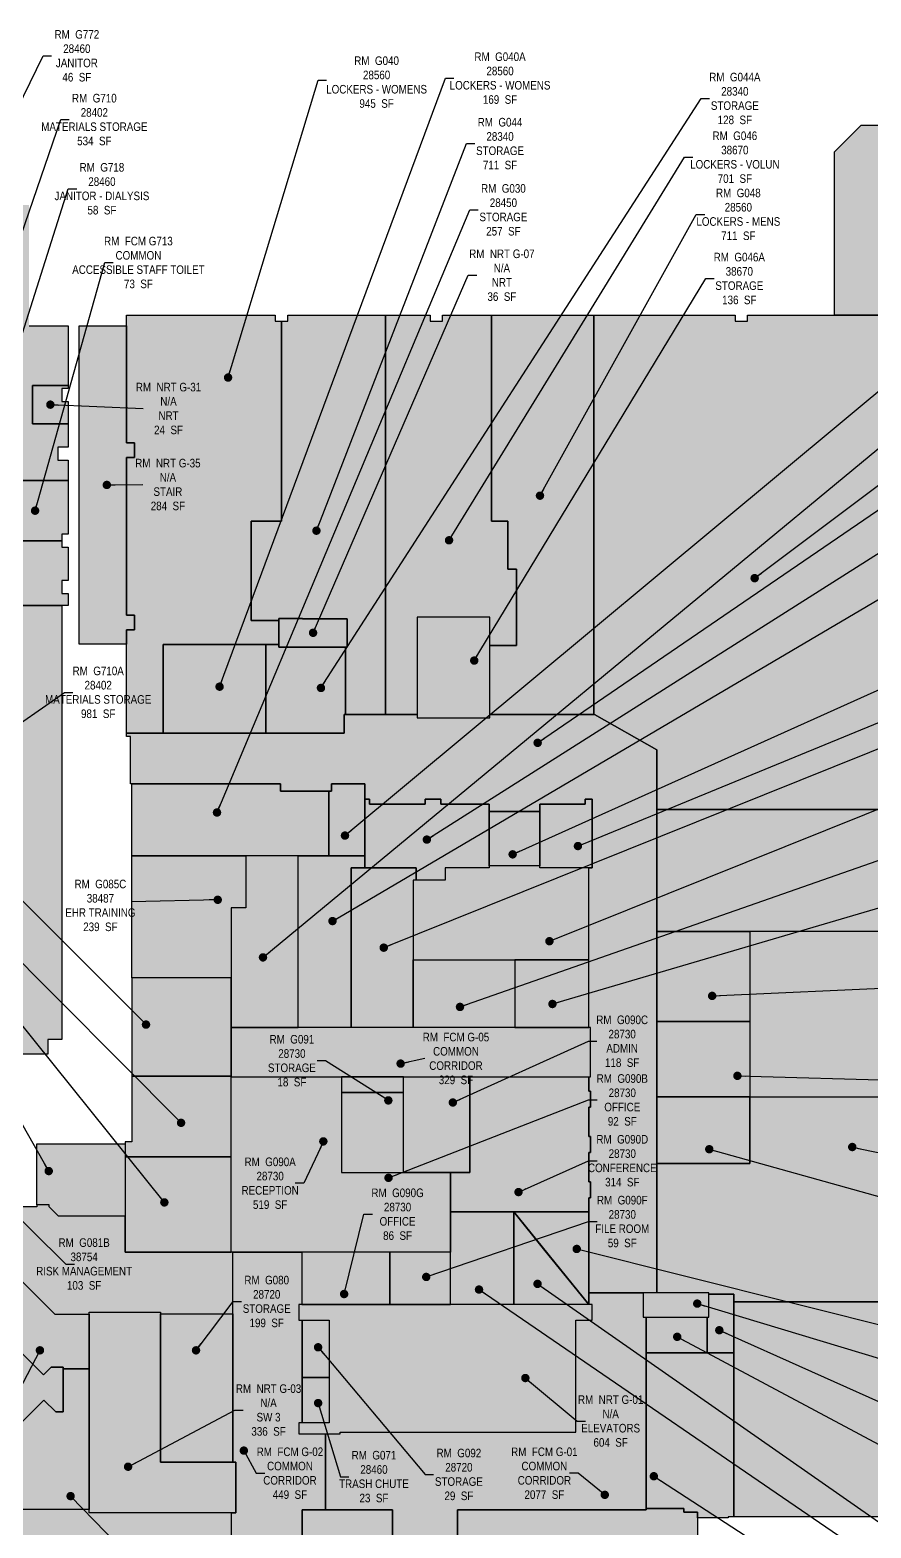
# Model space of a CAD drawing. Header units: inches. Extents: x -416 to 5762, y -228 to 4594.
# Drawn here: x 2284 to 3660, y 2000 to 4450 of the extents above; entities that cross this region are included whole.
import ezdxf

# ---------------------------------------------------------------- set-up
doc = ezdxf.new("R2010")
doc.units = ezdxf.units.IN
doc.header["$LTSCALE"] = 48
doc.header["$MEASUREMENT"] = 0
for name, color, linetype in [('0-LABEL', 3, 'Continuous'), ('1-NRT', 200, 'Continuous'), ('1-NRT-PTN', 253, 'Continuous'), ('2-BCM', 140, 'Continuous'), ('2-BCM-PTN', 250, 'Continuous'), ('3-FCM', 190, 'Continuous'), ('3-FCM-PTN', 9, 'Continuous'), ('4-OCC', 6, 'Continuous'), ('4-OCC-PTN', 95, 'Continuous')]:
    doc.layers.add(name, color=color, linetype=linetype)
doc.styles.add('ArialN', font='ARIALN.TTF')
doc.dimstyles.new('AB-220', dxfattribs={"dimscale": 220, "dimtxt": 0.070312, "dimasz": 0.0625, "dimexe": 0.0625, "dimexo": 0.125, "dimgap": 0.1875, "dimtad": 0, "dimdec": 4, "dimrnd": 0.0625, "dimzin": 0, "dimdsep": 46, "dimlunit": 4, "dimtxsty": 'ArialN', "dimblk": 'ARCHTICK', "dimcen": 0.0625, "dimclrd": 256, "dimclre": 256, "dimclrt": 256, "dimadec": 0, "dimazin": 0, "dimtfac": 1, "dimtdec": 4, "dimtofl": 0, "dimtmove": 2, "dimatfit": 3, "dimldrblk": 'DOT', "dimfxl": 0, "dimfrac": 2, "dimtolj": 1, "dimtzin": 0, "dimlwd": -1, "dimlwe": -1, "dimarcsym": 0})

# ---------------------------------------------------------------- blocks, each defined once
blk = doc.blocks.new('_ArchTick')
at = {"const_width": 0.15}
blk.add_lwpolyline([(-0.5, -0.5), (0.5, 0.5)], dxfattribs=at)
blk = doc.blocks.new('_Dot')
at = {"lineweight": -2}
blk.add_line((-0.5, 0), (-1, 0), dxfattribs=at)
at = {"const_width": 0.5}
blk.add_lwpolyline([(-0.25, 0, 1), (0.25, 0, 1)], format="xyb", close=True, dxfattribs=at)

msp = doc.modelspace()

# ---------------------------------------------------------------- hatches: boundary and pattern name
at = {"layer": '1-NRT-PTN'}
for points in [[(3600, 4251), (3643.4, 4294.4), (3897.3, 4294.4), (3976, 4198), (3976, 3983.4), (3908.1, 3983.4), (3908.1, 3973.6), (3887.7, 3973.6), (3887.7, 3983.4), (3807.8, 3983.4), (3807.8, 3973.6), (3787.5, 3973.6), (3787.5, 3983.4), (3600, 3983.4)], [(2364.8, 3445.8), (2364.8, 3966.1), (2442.2, 3966.1), (2442.2, 3774.7), (2455, 3774.7), (2455, 3750.7), (2442.2, 3750.7), (2442.2, 3492.8), (2455, 3492.8), (2455, 3468.8), (2442.2, 3468.8), (2442.2, 3445.8)], [(2803.1, 3440.9), (2691.3, 3440.9), (2691.3, 3487.4), (2729.7, 3487.4), (2729.7, 3486.9), (2803.1, 3486.9)], [(3035.1, 3079.9), (2963.3, 3079.9), (2963.3, 3059.9), (2915.9, 3059.9), (2915.9, 3079.9), (2831.6, 3079.9), (2831.6, 3192.2), (2839.6, 3192.2), (2839.6, 3184.2), (2930.8, 3184.2), (2930.8, 3192.2), (2956.1, 3192.2), (2956.1, 3184.2), (3035.1, 3184.2)], [(3118, 3079.9), (3118, 3184.2), (3192.4, 3184.2), (3192.4, 3192.2), (3203.6, 3192.2), (3203.6, 3079.9)], [(2326.3, 2190), (2307, 2209.2), (2190.9, 2093.1), (2177.1, 2106.8), (2177.1, 2121.8), (2187.8, 2132.4), (2153.8, 2166.4), (2143.2, 2155.8), (2128.2, 2155.8), (2107.9, 2176.1), (2108, 2191), (2118.5, 2201.7), (2084.6, 2235.6), (2074, 2225), (2059, 2225), (2038.6, 2245.4), (2038.6, 2260.4), (2049.2, 2271), (2015.3, 2304.9), (2004.8, 2294.2), (1989.8, 2294.2), (1926.5, 2357.5), (1982.7, 2413.3), (1880.8, 2515.2), (1906.1, 2540.5), (2005.9, 2440.7), (2116.1, 2440.7), (2182.6, 2374.2), (2194.1, 2385.7), (2215.3, 2364.5), (2203.8, 2353), (2306.1, 2250.7), (2318.8, 2263.5), (2338.3, 2263.5), (2338.3, 2190)], [(3286.9, 2345.3), (3394.4, 2345.3), (3394.4, 2385.1), (3286.9, 2385.1)], [(2621, 2025.3), (2381.3, 2025.3), (2381.3, 2353), (2497.9, 2353), (2497.9, 2107.8), (2621, 2107.8)], [(2734, 2365.5), (2724, 2365.5), (2724, 2340.2), (2773.4, 2340.2), (2773.4, 2172.1), (2724, 2172.1), (2724, 2154.5), (2773.4, 2154.5), (2791.5, 2154.5), (2791.5, 2157.1), (3176.9, 2157.1), (3176.9, 2340.2), (3203.6, 2340.2), (3203.6, 2365.5), (2734, 2365.5)]]:
    msp.add_hatch(color=256, dxfattribs=at).paths.add_polyline_path(points)
h = msp.add_hatch(color=256, dxfattribs=at)
h.dxf.hatch_style = 1
h.paths.add_polyline_path([(2346.6, 3805.8), (2288.6, 3805.8), (2288.6, 3868.8), (2346.6, 3868.8), (2346.6, 3863.6), (2336.1, 3863.6), (2336.1, 3842.6), (2346.6, 3842.6)])
at = {"layer": '2-BCM-PTN'}
h = msp.add_hatch(color=256, dxfattribs=at)
edge = h.paths.add_edge_path()
edge.add_line((2233.1, 1702), (2228.7, 1702))
edge.add_arc((2160.2, 1735.9), 76.4, 255.6181, 333.6279, ccw=False)
edge.add_line((2141.3, 1661.9), (2047.2, 1752.7))
edge.add_line((2047.2, 1752.7), (2085.4, 1790.9))
edge.add_line((2085.4, 1790.9), (2163.3, 1714.6))
edge.add_arc((2165, 1723.8), 9.37, 259.7053, 347.9777)
edge.add_line((2174.2, 1721.9), (2174.2, 1759.9))
edge.add_line((2174.2, 1759.9), (2233.1, 1759.9))
edge.add_line((2233.1, 1759.9), (2233.1, 1897.9))
edge.add_line((2233.1, 1897.9), (2260.8, 1925.6))
edge.add_line((2260.8, 1925.6), (2561.4, 1925.6))
edge.add_line((2561.4, 1925.6), (2561.4, 1915.2))
edge.add_line((2561.4, 1915.2), (2613.6, 1915.2))
edge.add_line((2613.6, 1915.2), (2613.6, 2025.3))
edge.add_line((2613.6, 2025.3), (2381.3, 2025.3))
edge.add_line((2381.3, 2025.3), (2381.3, 2030.6))
edge.add_line((2381.3, 2030.6), (2261.1, 2030.6))
edge.add_line((2261.1, 2030.6), (2194.7, 2096.9))
edge.add_line((2194.7, 2096.9), (2190.9, 2093.1))
edge.add_line((2190.9, 2093.1), (2177.1, 2106.8))
edge.add_line((2177.1, 2106.8), (2177.1, 2121.8))
edge.add_line((2177.1, 2121.8), (2187.8, 2132.4))
edge.add_line((2187.8, 2132.4), (2153.8, 2166.4))
edge.add_line((2153.8, 2166.4), (2143.2, 2155.8))
edge.add_line((2143.2, 2155.8), (2128.2, 2155.8))
edge.add_line((2128.2, 2155.8), (2108, 2176))
edge.add_line((2108, 2176), (2108, 2191))
edge.add_line((2108, 2191), (2118.6, 2201.6))
edge.add_line((2118.6, 2201.6), (2084.6, 2235.6))
edge.add_line((2084.6, 2235.6), (2074, 2225))
edge.add_line((2074, 2225), (2059, 2225))
edge.add_line((2059, 2225), (2038.6, 2245.4))
edge.add_line((2038.6, 2245.4), (2038.6, 2260.4))
edge.add_line((2038.6, 2260.4), (2049.2, 2271))
edge.add_line((2049.2, 2271), (2015.3, 2304.9))
edge.add_line((2015.3, 2304.9), (2004.8, 2294.2))
edge.add_line((2004.8, 2294.2), (1989.8, 2294.2))
edge.add_line((1989.8, 2294.2), (1931.1, 2352.9))
edge.add_line((1931.1, 2352.9), (1861.6, 2283.5))
edge.add_line((1861.6, 2283.5), (1874.9, 2270.3))
edge.add_line((1874.9, 2270.3), (1873, 2268.5))
edge.add_line((1873, 2268.5), (1908.2, 2233.3))
edge.add_line((1908.2, 2233.3), (1908.2, 2113.3))
edge.add_line((1908.2, 2113.3), (1895.2, 2113.3))
edge.add_line((1895.2, 2113.3), (1883.9, 2102))
edge.add_line((1883.9, 2102), (1883.9, 2086))
edge.add_line((1883.9, 2086), (1895.2, 2074.7))
edge.add_line((1895.2, 2074.7), (1900.6, 2074.7))
edge.add_line((1900.6, 2074.7), (1900.6, 1881.4))
edge.add_line((1900.6, 1881.4), (1805, 1785.8))
edge.add_line((1805, 1785.8), (1890, 1700.8))
edge.add_line((1890, 1700.8), (1903.2, 1689))
edge.add_line((1903.2, 1689), (1911.2, 1689))
edge.add_line((1911.2, 1689), (1922.5, 1677.7))
edge.add_line((1922.5, 1677.7), (1922.5, 1666.2))
edge.add_line((1922.5, 1666.2), (2012.3, 1666.2))
edge.add_line((2012.3, 1666.2), (2113.8, 1564.7))
edge.add_line((2113.8, 1564.7), (2113.8, 1476.1))
edge.add_line((2113.8, 1476.1), (2108.4, 1476.1))
edge.add_line((2108.4, 1476.1), (2097.1, 1464.8))
edge.add_line((2097.1, 1464.8), (2097.1, 1448.8))
edge.add_line((2097.1, 1448.8), (2106.9, 1439))
edge.add_line((2106.9, 1439), (2074.8, 1407))
edge.add_line((2074.8, 1407), (2109.1, 1372.8))
edge.add_line((2109.1, 1372.8), (2110.9, 1374.6))
edge.add_line((2110.9, 1374.6), (2119.4, 1366.1))
edge.add_line((2119.4, 1366.1), (2117.6, 1364.3))
edge.add_line((2117.6, 1364.3), (2127.4, 1354.4))
edge.add_line((2127.4, 1354.4), (2127.4, 1249.6))
edge.add_line((2127.4, 1249.6), (2127.4, 1012))
edge.add_line((2127.4, 1012), (2126.3, 1012))
edge.add_line((2126.3, 1012), (2126.3, 725.4))
edge.add_line((2126.3, 725.4), (2125.4, 725.4))
edge.add_line((2125.4, 725.4), (2056.7, 656.6))
edge.add_line((2056.7, 656.6), (2096.1, 617.2))
edge.add_line((2096.1, 617.2), (2107.3, 628.4))
edge.add_line((2107.3, 628.4), (2123.3, 628.4))
edge.add_line((2123.3, 628.4), (2129, 622.7))
edge.add_line((2129, 622.7), (2137.1, 630.9))
edge.add_line((2137.1, 630.9), (2135.4, 632.6))
edge.add_line((2135.4, 632.6), (2135.4, 636.2))
edge.add_line((2135.4, 636.2), (2261.3, 636.2))
edge.add_line((2261.3, 636.2), (2261.3, 702.9))
edge.add_line((2261.3, 702.9), (2233.1, 702.9))
edge.add_line((2233.1, 702.9), (2233.1, 1702))
at = {"layer": '3-FCM-PTN'}
h = msp.add_hatch(color=256, dxfattribs=at)
h.dxf.hatch_style = 1
h.paths.add_polyline_path([(1356.8, 3473), (1500, 3473), (1500, 3466.8), (1578.6, 3466.8), (1578.6, 3518), (1681.2, 3518), (1681.2, 3466.8), (1997.6, 3466.8), (1997.6, 3867.1), (1754.6, 3867.1), (1754.6, 3972.2), (1790.2, 3972.2), (1790.2, 3996.2), (1847.5, 3996.2), (1847.5, 3972.2), (1869.8, 3972.2), (1869.8, 4018.7), (1982.8, 4018.7), (1982.8, 3972.2), (2005.2, 3972.2), (2005.2, 3996.2), (2043.6, 3996.2), (2043.6, 4234), (2048.5, 4234), (2048.5, 4311.1), (2144.5, 4311.1), (2144.5, 4228.5), (2149.3, 4228.5), (2149.3, 3857.3), (2109.8, 3857.3), (2109.8, 3773.1), (2105.6, 3773.1), (2105.6, 3678.8), (2110.5, 3678.8), (2110.5, 3614.6), (2336.1, 3614.6), (2336.1, 3604.3), (2346.6, 3604.3), (2346.6, 3549.6), (2336.1, 3549.6), (2336.1, 3528.4), (2346.6, 3528.4), (2346.6, 3508.8), (2244.6, 3508.8), (2244.6, 3513.7), (2229.5, 3513.7), (2229.5, 3504.3), (2139.6, 3504.3), (2139.6, 3513.7), (2105.6, 3513.7), (2105.6, 3313.4), (1997.6, 3313.4), (1997.6, 3366.8), (1950.6, 3366.8), (1950.6, 3363.8), (1861, 3363.8), (1861, 3362), (1689.3, 3362), (1689.3, 3311.1), (1579.2, 3311.1), (1579.2, 3362), (1356.8, 3362)])
h = msp.add_hatch(color=256, dxfattribs=at)
h.dxf.hatch_style = 1
h.paths.add_polyline_path([(2346.6, 3713.1), (2346.6, 3625.3), (2336.1, 3625.3), (2336.1, 3614.6), (2238.6, 3614.6), (2238.6, 3713.1)])
for points in [[(2448.8, 3294.6), (2442.2, 3294.6), (2442.2, 3299.9), (2797.9, 3299.9), (2797.9, 3330.5), (2917.3, 3330.5), (2917.3, 3325.2), (3036.3, 3325.2), (3036.3, 3330.5), (3207.7, 3330.5), (3309.6, 3273), (3309.6, 2385.1), (3286.9, 2385.1), (3198.4, 2385.1), (3198.4, 2540.4), (3201, 2540.4), (3201, 2566.4), (3198.4, 2566.4), (3198.4, 2614.4), (3201, 2614.4), (3201, 2640.4), (3198.4, 2640.4), (3198.4, 2688.4), (3201, 2688.4), (3201, 2714.4), (3198.4, 2714.4), (3198.4, 2738), (3201, 2738), (3201, 2818.7), (3198.4, 2818.7), (3198.4, 3079.9), (3203.6, 3079.9), (3203.6, 3191.9), (3192.4, 3192.2), (3192.4, 3184.2), (3118, 3184.2), (3118, 3172.2), (3035.1, 3172.2), (3035.1, 3184.2), (2956.1, 3184.2), (2956.1, 3192.2), (2930.8, 3192.2), (2930.8, 3184.2), (2839.6, 3184.2), (2839.6, 3192.2), (2831.6, 3192.2), (2831.6, 3217.2), (2777.1, 3217.2), (2777.1, 3205.2), (2694.1, 3205.2), (2694.1, 3217.2), (2448.8, 3217.2)], [(2613.4, 2738), (3201, 2738), (3201, 2818.7), (2613.4, 2818.7)], [(2615.8, 2451.6), (2729, 2451.6), (2729, 2365.5), (2724, 2365.5), (2724, 2340.2), (2729.3, 2340.2), (2729.3, 2172.1), (2724, 2172.1), (2724, 2154.5), (2767.6, 2154.5), (2767.6, 2029.7), (2729.3, 2029.7), (2729.3, 1921.7), (2641.2, 1921.7), (2641.2, 1915.2), (2613.6, 1915.2), (2613.6, 2025.3), (2621, 2025.3), (2621, 2107.8), (2615.8, 2107.8), (2615.9, 2451.6)], [(3201.5, 332.6), (3201.5, 228.9), (3074.9, 228.9), (3074.9, 334.4), (2876.4, 334.4), (2877.2, 957.6), (2879.8, 957.6), (2879.8, 1013.6), (2877.2, 1013.6), (2877.2, 1447.8), (2879.8, 1447.8), (2879.8, 1531.8), (2877.2, 1531.8), (2877.2, 1668.9), (2879.8, 1668.9), (2879.8, 1752.9), (2877.2, 1752.9), (2877.2, 2029.7), (2767.6, 2029.7), (2767.6, 2154.5), (2791.5, 2154.5), (2791.5, 2157.1), (3176.9, 2157.1), (3176.9, 2340.2), (3203.6, 2340.2), (3203.6, 2365.5), (3198.4, 2365.5), (3198.4, 2385.1), (3286.9, 2385.1), (3286.9, 2345.3), (3292.2, 2345.3), (3292.2, 2029.7), (2983.4, 2029.7), (2983.4, 1962.7), (3008.2, 1962.7), (3008.2, 1875.7), (2983.4, 1875.7), (2983.4, 1747.1), (2980.8, 1747.1), (2980.8, 1719.1), (2983.4, 1719.1), (2983.4, 544.3), (2990.2, 544.3), (2990.2, 407.7), (3137.6, 407.7), (3137.6, 332.6)]]:
    msp.add_hatch(color=256, dxfattribs=at).paths.add_polyline_path(points)
at = {"layer": '4-OCC-PTN'}
h = msp.add_hatch(color=18, dxfattribs=at)
h.dxf.hatch_style = 1
h.paths.add_polyline_path([(2282.7, 4163.6), (2282.7, 3966.1), (2346.6, 3966.1), (2346.6, 3868.8), (2288.6, 3868.8), (2288.6, 3805.8), (2346.6, 3805.8), (2346.6, 3767.6), (2329.6, 3767.6), (2329.6, 3746.6), (2346.6, 3746.6), (2346.6, 3713.1), (2238.6, 3713.1), (2238.6, 3681.3), (2173.6, 3681.3), (2173.6, 3760.6), (2134.5, 3760.6), (2134.5, 3773.1), (2109.8, 3773.1), (2109.8, 3857.3), (2149.3, 3857.3), (2149.3, 4166), (2256.3, 4166), (2256.3, 4163.6)])
for color, points in [(202, [(2442.2, 3299.9), (2442.2, 3468.8), (2455, 3468.8), (2455, 3492.8), (2442.2, 3492.8), (2442.2, 3750.7), (2455, 3750.7), (2455, 3774.7), (2442.2, 3774.7), (2442.2, 3983.4), (2685.4, 3983.4), (2685.4, 3973.6), (2695.5, 3973.6), (2695.5, 3646.9), (2646, 3646.9), (2645.8, 3484.2), (2691.3, 3484.2), (2691.3, 3445), (2502, 3444.9), (2502, 3299.9)]), (50, [(2800.5, 3330.5), (2800.5, 3440.9), (2803.1, 3440.9), (2803.1, 3486.9), (2729.7, 3486.9), (2729.7, 3487.4), (2691.3, 3487.4), (2691.3, 3484.2), (2645.8, 3484.2), (2646, 3646.9), (2695.5, 3646.9), (2695.5, 3973.6), (2705.7, 3973.6), (2705.7, 3983.4), (2865.5, 3983.4), (2865.5, 3330.5)]), (63, [(2865.5, 3330.5), (2865.5, 3983.4), (2938.7, 3983.4), (2938.7, 3973.6), (2959.1, 3973.6), (2959.1, 3983.4), (3039, 3983.4), (3039, 3646.9), (3066, 3646.9), (3066, 3568.5), (3079.7, 3568.5), (3079.7, 3443.6), (3036.3, 3443.6), (3036.3, 3489.8), (2917.3, 3489.8), (2917.3, 3330.5)]), (202, [(3036.3, 3330.5), (3036.3, 3443.6), (3079.7, 3443.6), (3079.7, 3568.5), (3066, 3568.5), (3066, 3646.9), (3039, 3646.9), (3039, 3983.4), (3206.4, 3983.4), (3206.4, 3330.5)]), (55, [(3206.4, 3330.5), (3206.4, 3983.4), (3437.4, 3983.4), (3437.4, 3973.6), (3457.7, 3973.6), (3457.7, 3983.4), (3738.4, 3983.4), (3738.4, 3175.1), (3309.6, 3175.1), (3309.6, 3273), (3207.7, 3330.5)]), (63, [(2917.3, 3325.2), (3036.3, 3325.2), (3036.3, 3489.8), (2917.3, 3489.8)]), (202, [(2502, 3299.9), (2502, 3444.9), (2670.1, 3445), (2670.1, 3299.9)]), (50, [(2670.1, 3299.9), (2670.1, 3445), (2691.3, 3445), (2691.3, 3440.9), (2800.5, 3440.9), (2800.5, 3330.5), (2797.9, 3330.5), (2797.9, 3299.9)]), (55, [(2451, 3099.4), (2451, 3217.2), (2694.1, 3217.2), (2694.1, 3205.2), (2773.1, 3205.2), (2773.1, 3099.4)]), (62, [(2773.1, 3099.4), (2773.1, 3205.2), (2777.1, 3205.2), (2777.1, 3217.2), (2831.6, 3217.2), (2831.6, 3099.4)]), (201, [(3035.1, 3172.2), (3118, 3172.2), (3118, 3082.9), (3035.1, 3082.9)]), (55, [(3309.6, 3175.1), (3954.3, 3175.1), (3954.3, 2928), (3742.4, 2928), (3742.4, 2975.6), (3309.6, 2975.6)]), (37, [(2451, 3099.4), (2637.2, 3099.4), (2637.2, 3014.6), (2613.4, 3014.6), (2613.4, 2900.1), (2451, 2900.1)]), (222, [(2637.2, 3099.4), (2637.2, 3014.6), (2613.4, 3014.6), (2613.4, 2818.7), (2723.1, 2818.7), (2723.1, 3099.4)]), (16, [(2723.1, 3099.4), (2831.6, 3099.4), (2831.6, 3079.9), (2809.6, 3079.9), (2809.6, 2818.7), (2723.1, 2818.7)]), (55, [(3309.6, 2975.6), (3461.6, 2975.6), (3461.6, 2828.6), (3309.6, 2828.6)]), (55, [(3742.4, 2975.6), (3461.6, 2975.6), (3461.6, 2705.4), (3742.4, 2705.4)]), (131, [(3309.6, 2596.6), (3461.6, 2596.6), (3461.6, 2705.4), (3742.4, 2705.4), (3742.4, 2928), (3954.3, 2928), (3954.3, 2880.1), (3949.2, 2880.1), (3949.2, 2385.1), (3876.4, 2385.1), (3876.4, 2369.9), (3435.2, 2369.9), (3435.2, 2382.4), (3394.4, 2382.4), (3394.4, 2385.1), (3309.6, 2385.1)]), (16, [(2451, 2739), (2613.4, 2739), (2613.4, 2900.1), (2451, 2900.1)]), (55, [(3309.6, 2828.6), (3461.6, 2828.6), (3461.6, 2705.4), (3309.6, 2705.4)]), (16, [(2451, 2631.6), (2440, 2631.6), (2440, 2607.4), (2613.4, 2607.4), (2613.4, 2739), (2451, 2739)]), (222, [(2793.8, 2581.5), (2971.8, 2581.5), (2971.8, 2451.6), (2729, 2451.6), (2613.5, 2451.6), (2613.5, 2738), (2793.8, 2738)]), (222, [(2793.8, 2712.4), (2895.2, 2712.4), (2895.2, 2738), (2793.8, 2738)]), (222, [(2895.2, 2738), (3003.6, 2738), (3003.6, 2581.5), (2895.2, 2581.5)]), (222, [(2971.8, 2560.4), (2971.8, 2581.5), (3003.6, 2581.5), (3003.6, 2738), (3198.4, 2738), (3198.4, 2714.4), (3201, 2714.4), (3201, 2688.4), (3198.4, 2688.4), (3198.4, 2640.4), (3201, 2640.4), (3201, 2614.4), (3198.4, 2614.4), (3198.4, 2566.4), (3201, 2566.4), (3201, 2540.4), (3198.4, 2540.4), (3198.4, 2517.1), (2971.8, 2517.1), (2971.8, 2560.4)]), (222, [(2793.8, 2581.5), (2895.2, 2581.5), (2895.2, 2712.4), (2793.8, 2712.4)]), (11, [(3309.6, 2705.4), (3461.6, 2705.4), (3461.6, 2596.6), (3309.6, 2596.6)]), (87, [(2295.6, 2628.6), (2440, 2628.6), (2440, 2510.4), (2330.7, 2510.4), (2320.6, 2520.5), (2315.5, 2525.6), (2315.5, 2528.6), (2295.6, 2528.6)]), (87, [(2440, 2451.6), (2613.5, 2451.6), (2613.4, 2607.4), (2440, 2607.4)]), (87, [(2116.1, 2440.7), (2182.6, 2374.2), (2194.1, 2385.7), (2196.2, 2383.6), (2219.6, 2407), (2267.9, 2407), (2324.9, 2350), (2381.3, 2350), (2381.3, 2353), (2497.9, 2353), (2497.9, 2350.4), (2615.8, 2350.4), (2615.9, 2451.6), (2440, 2451.6), (2440, 2510.4), (2330.7, 2510.4), (2315.5, 2525.6), (2315.5, 2528.6), (2295.6, 2528.6), (2295.6, 2525.6), (2218.9, 2525.6), (2218.9, 2506.7), (2121.9, 2506.7), (2121.9, 2440.7)]), (222, [(2971.8, 2517.1), (3075.5, 2517.1), (3075.5, 2365.5), (2971.8, 2365.5)]), (16, [(3198.4, 2365.5), (3126.4, 2454.3), (3075.5, 2517.1), (3198.4, 2517.1)]), (105, [(3075.5, 2517.1), (3198.4, 2365.5), (3075.5, 2365.5)]), (222, [(2873, 2365.5), (2873, 2451.6), (2729, 2451.6), (2729, 2365.5), (2873, 2365.5)]), (222, [(2873, 2449), (2873, 2365.5), (2971.8, 2365.5), (2971.8, 2451.6), (2873, 2451.6)]), (87, [(2381.3, 2260.5), (2338.3, 2260.6), (2338.3, 2263.5), (2318.8, 2263.5), (2306.1, 2250.7), (2203.8, 2353), (2215.3, 2364.5), (2196.2, 2383.6), (2219.6, 2407), (2267.9, 2407), (2324.9, 2350), (2381.3, 2350)]), (55, [(3391.8, 2286.8), (3391.8, 2345.3), (3394.4, 2345.3), (3394.4, 2382.4), (3435.2, 2382.4), (3435.2, 2286.8)]), (55, [(3435.2, 2018.6), (3435.2, 2369.9), (3876.4, 2369.9), (3876.4, 2157.7), (3866.4, 2157.7), (3866.4, 2018.6)]), (16, [(2497.9, 2350.4), (2615.8, 2350.4), (2615.8, 2107.8), (2497.9, 2107.8)]), (10, [(2729.3, 2340.2), (2773.4, 2340.2), (2773.4, 2246.5), (2729.3, 2246.5)]), (201, [(3292.2, 2345.3), (3391.8, 2345.3), (3391.8, 2286.8), (3292.2, 2286.8)]), (55, [(3292.2, 2286.8), (3435.2, 2286.8), (3435.2, 2018.6), (3426.2, 2018.6), (3426.2, 2016.9), (3393.9, 2016.9), (3375.9, 2016.9), (3375.9, 2025.9), (3353.4, 2025.9), (3353.4, 2032.3), (3292.2, 2032.3)]), (62, [(2326.3, 2190), (2338.3, 2190), (2338.3, 2260.6), (2381.3, 2260.5), (2381.3, 2030.6), (2261.1, 2030.6), (2194.7, 2096.9), (2276, 2178.2), (2307, 2209.2)]), (201, [(2729.3, 2246.5), (2773.4, 2246.5), (2773.4, 2172.1), (2729.3, 2172.1)]), (201, [(2756.2, 1768.1), (2756.2, 1921.7), (2729.3, 1921.7), (2729.3, 2029.7), (2877.2, 2029.7), (2877.2, 1768.1)]), (58, [(3375.9, 1888.3), (3211.4, 1888.3), (3211.4, 1779.3), (2983.4, 1779.3), (2983.4, 1875.7), (3008.2, 1875.7), (3008.2, 1962.7), (2983.4, 1962.7), (2983.4, 2029.7), (3292.2, 2029.7), (3292.2, 2032.3), (3353.4, 2032.3), (3353.4, 2025.9), (3375.9, 2025.9)])]:
    msp.add_hatch(color=color, dxfattribs=at).paths.add_polyline_path(points)
h = msp.add_hatch(color=18, dxfattribs=at)
h.dxf.hatch_style = 1
h.paths.add_polyline_path([(2336.1, 3508.8), (2336.1, 2799.2), (2313.7, 2799.2), (2313.7, 2775.3), (2110.5, 2775.3), (2110.5, 3311), (2133.3, 3311), (2133.3, 3338.8), (2232.6, 3338.8), (2232.6, 3318.1), (2244.6, 3318.1), (2244.6, 3508.8)])
h = msp.add_hatch(color=16, dxfattribs=at)
h.dxf.hatch_style = 1
h.paths.add_polyline_path([(2809.6, 3079.9), (2915.9, 3079.9), (2915.9, 3059.9), (2911, 3059.9), (2911, 2818.7), (2809.6, 2818.7)])
h = msp.add_hatch(color=63, dxfattribs=at)
h.dxf.hatch_style = 1
h.paths.add_polyline_path([(2911, 2929.5), (3198.4, 2929.5), (3198.4, 3079.9), (3118, 3079.9), (3118, 3082.9), (3035.1, 3082.9), (3035.1, 3079.9), (2963.3, 3079.9), (2963.3, 3059.9), (2911, 3059.9)])
h = msp.add_hatch(color=16, dxfattribs=at)
h.dxf.hatch_style = 1
h.paths.add_polyline_path([(2911, 2818.7), (2911, 2929.5), (3077.2, 2929.5), (3077.2, 2818.7), (2911, 2818.7)])
h = msp.add_hatch(color=16, dxfattribs=at)
h.dxf.hatch_style = 1
h.paths.add_polyline_path([(3077.2, 2929.5), (3077.2, 2818.7), (3198.4, 2818.7), (3198.4, 2929.5), (3077.2, 2929.5)])

# ---------------------------------------------------------------- linework, layer by layer
at = {"layer": '1-NRT'}
for points in [[(3600, 4251), (3643.4, 4294.4), (3897.3, 4294.4), (3976, 4198), (3976, 3983.4), (3908.1, 3983.4), (3908.1, 3973.6), (3887.7, 3973.6), (3887.7, 3983.4), (3807.8, 3983.4), (3807.8, 3973.6), (3787.5, 3973.6), (3787.5, 3983.4), (3600, 3983.4)], [(2364.8, 3445.8), (2364.8, 3966.1), (2442.2, 3966.1), (2442.2, 3774.7), (2455, 3774.7), (2455, 3750.7), (2442.2, 3750.7), (2442.2, 3492.8), (2455, 3492.8), (2455, 3468.8), (2442.2, 3468.8), (2442.2, 3445.8)], [(2803.1, 3440.9), (2691.3, 3440.9), (2691.3, 3487.4), (2729.7, 3487.4), (2729.7, 3486.9), (2803.1, 3486.9)], [(3035.1, 3079.9), (2963.3, 3079.9), (2963.3, 3059.9), (2915.9, 3059.9), (2915.9, 3079.9), (2831.6, 3079.9), (2831.6, 3192.2), (2839.6, 3192.2), (2839.6, 3184.2), (2930.8, 3184.2), (2930.8, 3192.2), (2956.1, 3192.2), (2956.1, 3184.2), (3035.1, 3184.2)], [(3118, 3079.9), (3118, 3184.2), (3192.4, 3184.2), (3192.4, 3192.2), (3203.6, 3192.2), (3203.6, 3079.9)], [(3286.9, 2345.3), (3394.4, 2345.3), (3394.4, 2385.1), (3286.9, 2385.1)], [(2621, 2025.3), (2381.3, 2025.3), (2381.3, 2353), (2497.9, 2353), (2497.9, 2107.8), (2621, 2107.8)], [(2734, 2365.5), (2724, 2365.5), (2724, 2340.2), (2773.4, 2340.2), (2773.4, 2172.1), (2724, 2172.1), (2724, 2154.5), (2773.4, 2154.5), (2773.4, 2154.5), (2791.5, 2154.5), (2791.5, 2157.1), (3176.9, 2157.1), (3176.9, 2340.2), (3203.6, 2340.2), (3203.6, 2365.5), (2734, 2365.5)]]:
    msp.add_lwpolyline(points, close=True, dxfattribs=at)
at = {"layer": '1-NRT', "flags": 128}
msp.add_lwpolyline([(2346.6, 3805.8), (2288.6, 3805.8), (2288.6, 3868.8), (2346.6, 3868.8), (2346.6, 3863.6), (2336.1, 3863.6), (2336.1, 3842.6), (2346.6, 3842.6), (2346.6, 3805.8)], close=True, dxfattribs=at)
at = {"layer": '1-NRT'}
msp.add_lwpolyline([(2203.8, 2353), (2306.1, 2250.7), (2318.8, 2263.5), (2338.3, 2263.5), (2338.3, 2190), (2326.3, 2190), (2307, 2209.2), (2190.9, 2093.1)], dxfattribs=at)
at = {"layer": '2-BCM'}
msp.add_lwpolyline([(2613.6, 1915.2), (2613.6, 2025.3), (2381.3, 2025.3), (2381.3, 2030.6), (2261.1, 2030.6)], dxfattribs=at)
at = {"layer": '3-FCM', "flags": 128}
msp.add_lwpolyline([(2346.6, 3713.1), (2346.6, 3625.3), (2336.1, 3625.3), (2336.1, 3614.6), (2238.6, 3614.6), (2238.6, 3713.1)], close=True, dxfattribs=at)
msp.add_lwpolyline([(2110.5, 3614.6), (2336.1, 3614.6), (2336.1, 3604.3), (2346.6, 3604.3), (2346.6, 3549.6), (2336.1, 3549.6), (2336.1, 3528.4), (2346.6, 3528.4), (2346.6, 3508.8), (2244.6, 3508.8)], dxfattribs=at)
at = {"layer": '3-FCM'}
for points in [[(2448.8, 3294.6), (2442.2, 3294.6), (2442.2, 3299.9), (2797.9, 3299.9), (2797.9, 3330.5), (2917.3, 3330.5), (2917.3, 3325.2), (3036.3, 3325.2), (3036.3, 3330.5), (3207.7, 3330.5), (3309.6, 3273), (3309.6, 2385.1), (3286.9, 2385.1), (3198.4, 2385.1), (3198.4, 2540.4), (3201, 2540.4), (3201, 2566.4), (3198.4, 2566.4), (3198.4, 2614.4), (3201, 2614.4), (3201, 2640.4), (3198.4, 2640.4), (3198.4, 2688.4), (3201, 2688.4), (3201, 2714.4), (3198.4, 2714.4), (3198.4, 2738), (3201, 2738), (3201, 2818.7), (3198.4, 2818.7), (3198.4, 3079.9), (3203.6, 3079.9), (3203.6, 3191.9), (3192.4, 3192.2), (3192.4, 3184.2), (3118, 3184.2), (3118, 3172.2), (3035.1, 3172.2), (3035.1, 3184.2), (2956.1, 3184.2), (2956.1, 3192.2), (2930.8, 3192.2), (2930.8, 3184.2), (2839.6, 3184.2), (2839.6, 3192.2), (2831.6, 3192.2), (2831.6, 3217.2), (2777.1, 3217.2), (2777.1, 3205.2), (2694.1, 3205.2), (2694.1, 3217.2), (2448.8, 3217.2), (2448.8, 3294.6)], [(2613.4, 2738), (3201, 2738), (3201, 2818.7), (2613.4, 2818.7), (2613.4, 2738)], [(2615.8, 2451.6), (2729, 2451.6), (2729, 2365.5), (2724, 2365.5), (2724, 2340.2), (2729.3, 2340.2), (2729.3, 2172.1), (2724, 2172.1), (2724, 2154.5), (2767.6, 2154.5), (2767.6, 2029.7), (2729.3, 2029.7), (2729.3, 1921.7), (2641.2, 1921.7), (2641.2, 1915.2), (2613.6, 1915.2), (2613.6, 2025.3), (2621, 2025.3), (2621, 2107.8), (2615.8, 2107.8), (2615.9, 2451.6)]]:
    msp.add_lwpolyline(points, close=True, dxfattribs=at)
msp.add_lwpolyline([(2877.2, 1752.9), (2877.2, 2029.7), (2767.6, 2029.7), (2767.6, 2154.5), (2791.5, 2154.5), (2791.5, 2157.1), (3176.9, 2157.1), (3176.9, 2340.2), (3203.6, 2340.2), (3203.6, 2365.5), (3198.4, 2365.5), (3198.4, 2385.1), (3286.9, 2385.1), (3286.9, 2345.3), (3292.2, 2345.3), (3292.2, 2029.7), (2983.4, 2029.7), (2983.4, 1962.7)], dxfattribs=at)
at = {"layer": '4-OCC'}
for points in [[(2442.2, 3299.9), (2442.2, 3468.8), (2455, 3468.8), (2455, 3492.8), (2442.2, 3492.8), (2442.2, 3750.7), (2455, 3750.7), (2455, 3774.7), (2442.2, 3774.7), (2442.2, 3983.4), (2685.4, 3983.4), (2685.4, 3973.6), (2695.5, 3973.6), (2695.5, 3646.9), (2646, 3646.9), (2645.8, 3484.2), (2691.3, 3484.2), (2691.3, 3445), (2502, 3444.9), (2502, 3299.9)], [(2800.5, 3330.5), (2800.5, 3440.9), (2803.1, 3440.9), (2803.1, 3486.9), (2729.7, 3486.9), (2729.7, 3487.4), (2691.3, 3487.4), (2691.3, 3484.2), (2645.8, 3484.2), (2646, 3646.9), (2695.5, 3646.9), (2695.5, 3973.6), (2705.7, 3973.6), (2705.7, 3983.4), (2865.5, 3983.4), (2865.5, 3330.5)], [(2865.5, 3330.5), (2865.5, 3983.4), (2938.7, 3983.4), (2938.7, 3973.6), (2959.1, 3973.6), (2959.1, 3983.4), (3039, 3983.4), (3039, 3646.9), (3066, 3646.9), (3066, 3568.5), (3079.7, 3568.5), (3079.7, 3443.6), (3036.3, 3443.6), (3036.3, 3489.8), (2917.3, 3489.8), (2917.3, 3330.5)], [(3036.3, 3330.5), (3036.3, 3443.6), (3079.7, 3443.6), (3079.7, 3568.5), (3066, 3568.5), (3066, 3646.9), (3039, 3646.9), (3039, 3983.4), (3206.4, 3983.4), (3206.4, 3330.5)], [(3206.4, 3330.5), (3206.4, 3983.4), (3437.4, 3983.4), (3437.4, 3973.6), (3457.7, 3973.6), (3457.7, 3983.4), (3738.4, 3983.4), (3738.4, 3175.1), (3309.6, 3175.1), (3309.6, 3273), (3207.7, 3330.5)], [(2917.3, 3325.2), (3036.3, 3325.2), (3036.3, 3489.8), (2917.3, 3489.8)], [(2502, 3299.9), (2502, 3444.9), (2670.1, 3445), (2670.1, 3299.9)], [(2670.1, 3299.9), (2670.1, 3445), (2691.3, 3445), (2691.3, 3440.9), (2800.5, 3440.9), (2800.5, 3330.5), (2797.9, 3330.5), (2797.9, 3299.9)], [(2451, 3099.4), (2451, 3217.2), (2451, 3217.2), (2451, 3217.2), (2694.1, 3217.2), (2694.1, 3205.2), (2773.1, 3205.2), (2773.1, 3099.4)], [(2773.1, 3099.4), (2773.1, 3205.2), (2777.1, 3205.2), (2777.1, 3217.2), (2831.6, 3217.2), (2831.6, 3099.4)], [(3035.1, 3172.2), (3118, 3172.2), (3118, 3082.9), (3035.1, 3082.9)], [(3309.6, 3175.1), (3954.3, 3175.1), (3954.3, 2928), (3742.4, 2928), (3742.4, 2975.6), (3309.6, 2975.6)], [(2451, 3099.4), (2637.2, 3099.4), (2637.2, 3014.6), (2613.4, 3014.6), (2613.4, 2900.1), (2451, 2900.1)], [(2637.2, 3099.4), (2637.2, 3014.6), (2613.4, 3014.6), (2613.4, 2818.7), (2723.1, 2818.7), (2723.1, 3099.4), (2637.2, 3099.4)], [(2723.1, 3099.4), (2831.6, 3099.4), (2831.6, 3079.9), (2809.6, 3079.9), (2809.6, 2818.7), (2723.1, 2818.7), (2723.1, 3099.4)], [(2809.6, 3079.9), (2915.9, 3079.9), (2915.9, 3059.9), (2911, 3059.9), (2911, 2818.7), (2809.6, 2818.7), (2809.6, 3079.9)], [(2911, 2929.5), (3198.4, 2929.5), (3198.4, 3079.9), (3118, 3079.9), (3118, 3082.9), (3035.1, 3082.9), (3035.1, 3079.9), (2963.3, 3079.9), (2963.3, 3059.9), (2911, 3059.9), (2911, 2929.5)], [(3309.6, 2975.6), (3461.6, 2975.6), (3461.6, 2828.6), (3309.6, 2828.6)], [(3742.4, 2975.6), (3461.6, 2975.6), (3461.6, 2705.4), (3742.4, 2705.4)], [(2911, 2818.7), (2911, 2929.5), (3077.2, 2929.5), (3077.2, 2818.7), (2911, 2818.7)], [(3077.2, 2929.5), (3077.2, 2818.7), (3198.4, 2818.7), (3198.4, 2929.5), (3077.2, 2929.5)], [(3309.6, 2596.6), (3461.6, 2596.6), (3461.6, 2705.4), (3742.4, 2705.4), (3742.4, 2928), (3954.3, 2928), (3954.3, 2880.1), (3949.2, 2880.1), (3949.2, 2385.1), (3876.4, 2385.1), (3876.4, 2369.9), (3435.2, 2369.9), (3435.2, 2382.4), (3394.4, 2382.4), (3394.4, 2385.1), (3309.6, 2385.1)], [(2451, 2739), (2613.4, 2739), (2613.4, 2900.1), (2451, 2900.1), (2451, 2739)], [(3309.6, 2828.6), (3461.6, 2828.6), (3461.6, 2705.4), (3309.6, 2705.4)], [(2451, 2631.6), (2440, 2631.6), (2440, 2607.4), (2613.4, 2607.4), (2613.4, 2739), (2451, 2739), (2451, 2631.6)], [(2793.8, 2581.5), (2971.8, 2581.5), (2971.8, 2451.6), (2729, 2451.6), (2613.5, 2451.6), (2613.4, 2738), (2793.8, 2738), (2793.8, 2581.5)], [(2793.8, 2712.4), (2895.2, 2712.4), (2895.2, 2738), (2793.8, 2738), (2793.8, 2712.4)], [(2895.2, 2738), (3003.6, 2738), (3003.6, 2581.5), (2895.2, 2581.5)], [(2971.8, 2560.4), (2971.8, 2581.5), (3003.6, 2581.5), (3003.6, 2738), (3003.6, 2738), (3198.4, 2738), (3198.4, 2714.4), (3201, 2714.4), (3201, 2688.4), (3198.4, 2688.4), (3198.4, 2640.4), (3201, 2640.4), (3201, 2614.4), (3198.4, 2614.4), (3198.4, 2566.4), (3201, 2566.4), (3201, 2540.4), (3198.4, 2540.4), (3198.4, 2517.1), (2971.8, 2517.1), (2971.8, 2560.4)], [(2793.8, 2581.5), (2895.2, 2581.5), (2895.2, 2712.4), (2793.8, 2712.4), (2793.8, 2581.5)], [(3309.6, 2705.4), (3461.6, 2705.4), (3461.6, 2596.6), (3309.6, 2596.6)], [(2295.6, 2628.6), (2440, 2628.6), (2440, 2628.6), (2440, 2510.4), (2330.7, 2510.4), (2320.6, 2520.5), (2315.5, 2525.6), (2315.5, 2528.6), (2295.6, 2528.6), (2295.6, 2628.6)], [(2440, 2451.6), (2613.5, 2451.6), (2613.4, 2607.4), (2440, 2607.4)], [(2971.8, 2517.1), (3075.5, 2517.1), (3075.5, 2365.5), (2971.8, 2365.5), (2971.8, 2517.1)], [(3198.4, 2365.5), (3126.4, 2454.3), (3075.5, 2517.1), (3198.4, 2517.1)], [(3075.5, 2517.1), (3198.4, 2365.5), (3075.5, 2365.5)], [(2873, 2365.5), (2873, 2451.6), (2729, 2451.6), (2729, 2365.5), (2873, 2365.5)], [(2873, 2449), (2873, 2365.5), (2971.8, 2365.5), (2971.8, 2451.6), (2873, 2451.6), (2873, 2449)], [(2381.3, 2260.5), (2338.3, 2260.6), (2338.3, 2263.5), (2318.8, 2263.5), (2306.1, 2250.7), (2203.8, 2353), (2215.3, 2364.5), (2196.2, 2383.6), (2219.6, 2407), (2267.9, 2407), (2324.9, 2350), (2381.3, 2350), (2381.3, 2260.5)], [(3391.8, 2286.8), (3391.8, 2345.3), (3394.4, 2345.3), (3394.4, 2382.4), (3435.2, 2382.4), (3435.2, 2286.8)], [(3435.2, 2018.6), (3435.2, 2369.9), (3876.4, 2369.9), (3876.4, 2157.7), (3866.4, 2157.7), (3866.4, 2018.6)], [(2497.9, 2350.4), (2615.8, 2350.4), (2615.8, 2107.8), (2497.9, 2107.8)], [(2729.3, 2340.2), (2773.4, 2340.2), (2773.4, 2246.5), (2729.3, 2246.5), (2729.3, 2340.2)], [(3292.2, 2345.3), (3391.8, 2345.3), (3391.8, 2286.8), (3292.2, 2286.8)], [(3292.2, 2286.8), (3435.2, 2286.8), (3435.2, 2018.6), (3426.2, 2018.6), (3426.2, 2016.9), (3393.9, 2016.9), (3375.9, 2016.9), (3375.9, 2025.9), (3353.4, 2025.9), (3353.4, 2032.3), (3292.2, 2032.3)], [(2326.3, 2190), (2338.3, 2190), (2338.3, 2260.6), (2381.3, 2260.5), (2381.3, 2030.6), (2261.1, 2030.6), (2194.7, 2096.9), (2276, 2178.2), (2307, 2209.2), (2326.3, 2190)], [(2729.3, 2246.5), (2773.4, 2246.5), (2773.4, 2172.1), (2729.3, 2172.1)], [(2756.2, 1768.1), (2756.2, 1921.7), (2729.3, 1921.7), (2729.3, 2029.7), (2877.2, 2029.7), (2877.2, 1768.1)], [(3375.9, 1888.3), (3211.4, 1888.3), (3211.4, 1779.3), (2983.4, 1779.3), (2983.4, 1875.7), (3008.2, 1875.7), (3008.2, 1962.7), (2983.4, 1962.7), (2983.4, 2029.7), (3292.2, 2029.7), (3292.2, 2032.3), (3353.4, 2032.3), (3353.4, 2025.9), (3375.9, 2025.9)]]:
    msp.add_lwpolyline(points, close=True, dxfattribs=at)
at = {"layer": '4-OCC', "flags": 128}
msp.add_lwpolyline([(2282.7, 3966.1), (2346.6, 3966.1), (2346.6, 3868.8), (2288.6, 3868.8), (2288.6, 3805.8), (2346.6, 3805.8), (2346.6, 3767.6), (2329.6, 3767.6), (2329.6, 3746.6), (2346.6, 3746.6), (2346.6, 3713.1), (2238.6, 3713.1)], dxfattribs=at)
msp.add_lwpolyline([(2336.1, 3508.8), (2336.1, 2799.2), (2313.7, 2799.2), (2313.7, 2775.3), (2110.5, 2775.3), (2110.5, 3311), (2133.3, 3311), (2133.3, 3338.8), (2232.6, 3338.8), (2232.6, 3318.1), (2244.6, 3318.1), (2244.6, 3508.8)], close=True, dxfattribs=at)
at = {"layer": '4-OCC'}
msp.add_lwpolyline([(2267.9, 2407), (2324.9, 2350), (2381.3, 2350), (2381.3, 2353), (2497.9, 2353), (2497.9, 2350.4), (2615.8, 2350.4), (2615.9, 2451.6), (2440, 2451.6), (2440, 2510.4), (2330.7, 2510.4), (2315.5, 2525.6), (2315.5, 2528.6), (2295.6, 2528.6), (2295.6, 2525.6), (2218.9, 2525.6)], dxfattribs=at)

# ---------------------------------------------------------------- texts
at = {"layer": '0-LABEL', "char_height": 14, "attachment_point": 5, "style": 'ArialN'}
for s, insert in [('RM  G772\\P28460\\PJANITOR\\P46  SF', (2360.9, 4407.7)), ('RM  G040A\\P28560\\PLOCKERS - WOMENS\\P169  SF', (3053, 4371.2)), ('RM  G040\\P28560\\PLOCKERS - WOMENS\\P945  SF', (2851.1, 4364.7)), ('RM  G044A\\P28340\\PSTORAGE\\P128  SF', (3437, 4337.9)), ('RM  G710\\P28402\\PMATERIALS STORAGE\\P534  SF', (2389.5, 4303.4)), ('RM  G044\\P28340\\PSTORAGE\\P711  SF', (3053, 4264.1)), ('RM  G046\\P38670\\PLOCKERS - VOLUN\\P701  SF', (3437, 4241.9)), ('RM  G718\\P28460\\PJANITOR - DIALYSIS\\P58  SF', (2401.9, 4190.3)), ('RM  G030\\P28450\\PSTORAGE\\P257  SF', (3058.5, 4155.8)), ('RM  G048\\P28560\\PLOCKERS - MENS\\P711  SF', (3442.7, 4148.4)), ('RM  FCM G713\\PCOMMON\\PACCESSIBLE STAFF TOILET\\P73  SF', (2461.6, 4069.7)), ('RM  NRT G-07\\PN/A\\PNRT\\P36  SF', (3056, 4048.9)), ('RM  G046A\\P38670\\PSTORAGE\\P136  SF', (3444.3, 4043.5)), ('RM  NRT G-31\\PN/A\\PNRT\\P24  SF', (2510.8, 3830.9)), ('RM  NRT G-35\\PN/A\\PSTAIR\\P284  SF', (2509.8, 3706.6)), ('RM  G710A\\P28402\\PMATERIALS STORAGE\\P981  SF', (2395.8, 3366.8)), ('RM  G085C\\P38487\\PEHR TRAINING\\P239  SF', (2399.4, 3018.3)), ('RM  G090C\\P28730\\PADMIN\\P118  SF', (3252.7, 2796.2)), ('RM  G091\\P28730\\PSTORAGE\\P18  SF', (2712.6, 2764.4)), ('RM  FCM G-05\\PCOMMON\\PCORRIDOR\\P329  SF', (2980.9, 2768)), ('RM  G090B\\P28730\\POFFICE\\P92  SF', (3252.9, 2700.2)), ('RM  G090D\\P28730\\PCONFERENCE\\P314  SF', (3252.9, 2600.8)), ('RM  G090A\\P28730\\PRECEPTION\\P519  SF', (2677, 2564)), ('RM  G090G\\P28730\\POFFICE\\P86  SF', (2885.4, 2513.3)), ('RM  G090F\\P28730\\PFILE ROOM\\P59  SF', (3252.9, 2501.3)), ('RM  G081B\\P38754\\PRISK MANAGEMENT\\P103  SF', (2372.8, 2431.9)), ('RM  G080\\P28720\\PSTORAGE\\P199  SF', (2671.4, 2370.6)), ('RM  NRT G-03\\PN/A\\PSW 3\\P336  SF', (2674.4, 2193.1)), ('RM  NRT G-01\\PN/A\\PELEVATORS\\P604  SF', (3233.9, 2175.1)), ('RM  FCM G-02\\PCOMMON\\PCORRIDOR\\P449  SF', (2709.4, 2089.8)), ('RM  FCM G-01\\PCOMMON\\PCORRIDOR\\P2077  SF', (3125.5, 2089.8)), ('RM  G071\\P28460\\PTRASH CHUTE\\P23  SF', (2846.8, 2084.2)), ('RM  G092\\P28720\\PSTORAGE\\P29  SF', (2985.7, 2087.8))]:
    msp.add_mtext(s, dxfattribs=dict(at, insert=insert))

# ---------------------------------------------------------------- leaders
at = {"layer": '0-LABEL', "annotation_type": 0, "has_hookline": 1}
for points, hookline_direction, text_width in [([(2202.8, 4197.2), (2305.9, 4407.7), (2319.6, 4407.7)], 0, 71), ([(2594.3, 3376.1), (2963.7, 4371.2), (2977.4, 4371.2)], 0, 162.9), ([(2608.2, 3881.6), (2755.6, 4367.9), (2769.3, 4367.9)], 0, 162.9), ([(2760.1, 3374), (3382, 4337.9), (3395.8, 4337.9)], 0, 82.6), ([(2204.9, 3925.9), (2334.5, 4303.4), (2348.2, 4303.4)], 0, 171.7), ([(2752.7, 3631.2), (2998, 4264.1), (3011.8, 4264.1)], 0, 76.8), ([(2799.4, 3132.6), (4150, 4257.7), (4163.8, 4257.7)], 0, 99.9), ([(2969.6, 3615.5), (3354.5, 4241.9), (3368.3, 4241.9)], 0, 143.7), ([(2174.5, 3647.9), (2346.9, 4190.3), (2360.7, 4190.3)], 0, 153.8), ([(2590.1, 3170.3), (3003.5, 4155.8), (3017.3, 4155.8)], 0, 76.8), ([(2665.3, 2933.4), (4150, 4161.3), (4163.8, 4161.3)], 0, 71.1), ([(3118.3, 3688.4), (3373.9, 4148.4), (3387.7, 4148.4)], 0, 135.2), ([(2292.6, 3663.9), (2406.6, 4069.7), (2420.4, 4069.7)], 0, 216.3), ([(2747.2, 3464.2), (3001, 4048.9), (3014.8, 4048.9)], 0, 104.9), ([(3010.8, 3418.8), (3389.3, 4043.5), (3403, 4043.5)], 0, 82.6), ([(3469.4, 3553.6), (4150, 4065.7), (4163.8, 4065.7)], 0, 71.1), ([(3114.5, 3284.3), (4153, 3994.9), (4166.8, 3994.9)], 0, 106.7), ([(2933.3, 3126), (4153, 3899.4), (4166.8, 3899.4)], 0, 104.9), ([(2317.6, 3837.3), (2469.6, 3830.9)], 0, 102.7), ([(2779, 2992.8), (4153, 3802.6), (4166.8, 3802.6)], 0, 201.5), ([(2409.9, 3706), (2468.6, 3706.6)], 0, 105), ([(3073.6, 3101.9), (4150, 3585.7), (4163.8, 3585.7)], 0, 71.1), ([(3180.4, 3115.5), (4153, 3515.4), (4166.8, 3515.4)], 0, 105), ([(2862.8, 2949.3), (4057, 3429.6), (4070.8, 3429.6)], 0, 127.5), ([(2230.1, 3289.6), (2340.8, 3366.8), (2354.5, 3366.8)], 0, 171.7), ([(3133.8, 2959.9), (4057, 3330.8), (4070.8, 3330.8)], 0, 107.8), ([(1773.9, 3181), (1996, 3290.6), (2009.8, 3290.6)], 0, 274.9), ([(2987.5, 2852.4), (4057, 3226.7), (4070.8, 3226.7)], 0, 127.5), ([(2474, 2823.5), (2123.9, 3173.5), (2110.1, 3173.5)], 1, 71.2), ([(3138.7, 2857.2), (4057, 3127.5), (4070.8, 3127.5)], 0, 127.5), ([(2531.3, 2662.9), (2120, 3075.9), (2106.3, 3075.9)], 1, 110.6), ([(2591.3, 3027.6), (2450.1, 3024.2)], 1, 112.7), ([(2504, 2532.7), (2146, 2978.5), (2132.2, 2978.5)], 1, 155.3), ([(3399.9, 2870.4), (4067.8, 2900.7)], 0, 71.1), ([(2314.9, 2584), (2145.8, 2881.9), (2132, 2881.9)], 1, 155.3), ([(2975.8, 2696.1), (3197.7, 2796.2), (3211.4, 2796.2)], 0, 82.8), ([(2890.4, 2759.7), (2930.1, 2768.7)], 0, 106.8), ([(2870.3, 2699.5), (2767.6, 2764.4), (2753.8, 2764.4)], 1, 76.8), ([(3441.2, 2739.7), (4067.8, 2721.7)], 0, 76.8), ([(2870.6, 2572.9), (3197.9, 2700.2), (3211.6, 2700.2)], 0, 81.7), ([(2764, 2632.5), (2732, 2564), (2718.2, 2564)], 1, 91), ([(3395.2, 2619.7), (4054, 2435.3), (4067.8, 2435.3)], 0, 82.6), ([(3629, 2623.3), (4067.8, 2531.3)], 0, 75.3), ([(3083.2, 2549.6), (3197.9, 2600.8), (3211.6, 2600.8)], 0, 110.6), ([(2195, 2577.8), (2343.1, 2431.9), (2356.8, 2431.9)], 0, 155.3), ([(2798, 2382.9), (2830.4, 2513.3), (2844.2, 2513.3)], 0, 83.4), ([(2932.3, 2410.8), (3197.9, 2501.3), (3211.6, 2501.3)], 0, 85.7), ([(3178.4, 2456.6), (4067.8, 2234.3)], 0, 90.5), ([(3114.3, 2399.5), (3820.4, 1906.5), (3834.2, 1906.5)], 0, 90.5), ([(3018.6, 2390.2), (3861.7, 1813.6), (3875.4, 1813.6)], 0, 81.7), ([(2555.8, 2290.8), (2616.4, 2370.6), (2630.2, 2370.6)], 0, 76.8), ([(3375.5, 2367.2), (4057, 2161.9), (4070.8, 2161.9)], 0, 105), ([(3411.6, 2323.7), (4054, 2035.3), (4067.8, 2035.3)], 0, 82.6), ([(3342.7, 2312.9), (4054, 1932.9), (4067.8, 1932.9)], 0, 81.7), ([(2300.5, 2290.8), (2171.6, 2046.5), (2157.9, 2046.5)], 1, 155.3), ([(2755.4, 2295.8), (2930.7, 2087.8), (2944.4, 2087.8)], 0, 76.8), ([(3094.4, 2245.5), (3178.9, 2175.1), (3192.6, 2175.1)], 0, 102.7), ([(2755.5, 2204.6), (2791.8, 2084.2), (2805.5, 2084.2)], 0, 112.8), ([(2444.7, 2100.5), (2619.4, 2193.1), (2633.1, 2193.1)], 0, 104.9), ([(2634, 2126.8), (2654.4, 2089.8), (2668.2, 2089.8)], 0, 106.6), ([(3224.3, 2054.5), (3180.5, 2089.8), (3166.7, 2089.8)], 1, 104.5), ([(3304.5, 2084.9), (3862, 1724.2), (3875.8, 1724.2)], 0, 76.8), ([(2350.7, 2052.4), (2446.7, 1953.7), (2460.5, 1953.7)], 0, 81.7)]:
    msp.add_leader(points, dimstyle='AB-220', dxfattribs=dict(at, hookline_direction=hookline_direction, text_width=text_width))

doc.saveas('drawing.dxf')
